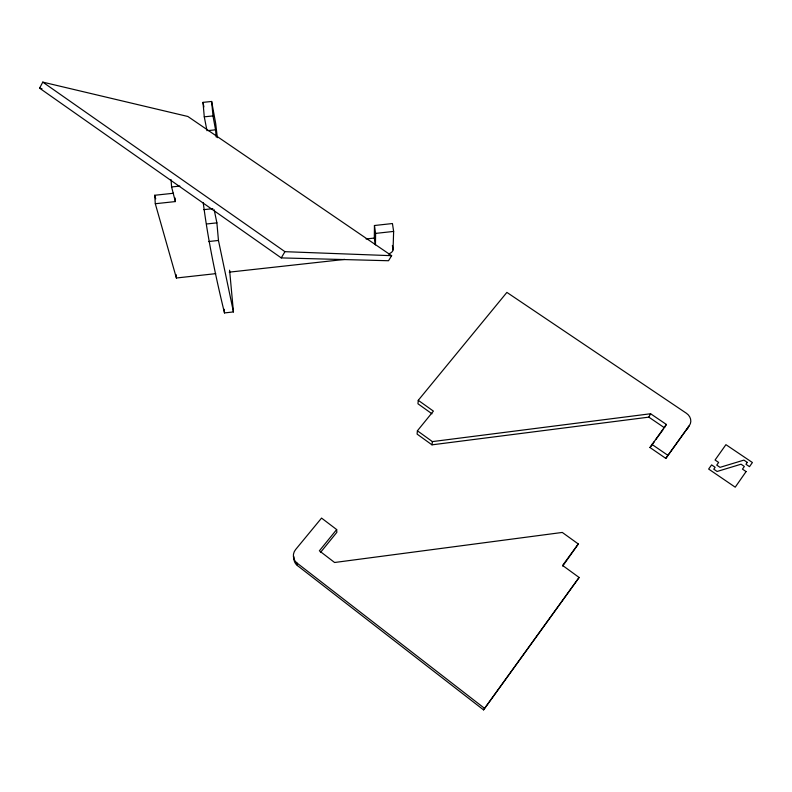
<?xml version="1.0" encoding="UTF-8"?>
<svg xmlns="http://www.w3.org/2000/svg" width="792" height="792" viewBox="0 0 792 792"><rect width="100%" height="100%" fill="white"/><g stroke="black" fill="none" stroke-linecap="round" stroke-linejoin="round"><path stroke-width="1.19" d="M375.289 244.738L374.329 238.065L374.448 225.512L392.436 223.542L393.634 231.422L393.04 249.866A8.861 4.168 -8.5 0 1 388.555 253.994M375.467 244.718L375.596 233.402L374.448 225.512M418.265 400.316L433.402 411.117L417.404 430.798L432.392 441.599L650.598 413.751L666.349 424.443L649.984 447.52L665.824 458.4L689.367 425.552A9.603 8.504 26.5 0 0 686.446 413.295L506.89 292.397L418.265 400.316L417.948 403.772L431.987 413.8M417.404 430.798L417.087 434.095L431.977 444.837L648.816 417.137L664.458 427.769L666.349 424.443M431.977 444.837L432.392 441.599M483.546 709.879L579.12 577.477L562.587 565.448L578.318 543.985L562.29 532.442L334.59 562.498L319.374 550.816L336.659 529.561L321.552 518.087L295.565 549.608A9.791 9.494 -19.6 0 0 296.941 562.993L297.406 565.557L483.546 709.879L579.12 577.477M578.318 543.985L562.726 566.052M39.6 88.179L42.778 82.121L187.862 116.483L391.624 255.687L388.525 260.736L281.249 257.905L39.6 88.179L42.006 88.724M648.816 417.137L650.598 413.751M281.249 257.905L284.942 251.678L391.624 255.687M665.824 458.4L689.367 425.552M649.984 447.52L654.331 441.599M655.776 439.619L663.013 429.749M320.433 552.529L336.857 532.313L336.659 529.561M203.237 202.732C208.019 239.818 215.582 276.477 224.492 312.929L233.452 311.919L229.591 270.201M173.537 193.248L154.727 195.268L155.301 203.732L176.388 278.002L215.731 273.646M229.254 272.151L344.827 259.39M206.979 223.938L216.889 222.859L218.463 240.461L233.452 311.919M208.494 241.55L218.463 240.461M375.596 233.402L393.634 231.422M366.092 238.966L374.329 238.065M171.052 179.626L171.597 186.962L179.834 186.08M155.301 203.732L175.349 201.574L175.072 197.95M203.821 209.652L212.8 208.672M208.217 130.591L215.553 129.819L216.216 137.016M206.989 130.72L204.277 116.83L203 102.366L211.652 101.465L215.711 123.671L217.335 137.679M204.277 116.83L212.979 115.919L215.553 129.819M651.796 444.292L667.745 455.232M42.778 82.121L284.942 251.678M296.941 562.993L484.348 708.206M154.727 195.268L155.727 198.841M171.597 186.962L175.349 201.574M214.177 209.751L216.889 222.859M203 102.366L203.89 106.969M392.377 245.451L393.04 249.866M211.652 101.465L212.979 115.919M224.156 309.246L224.492 312.929M176.141 274.646L176.388 278.002M297.406 565.557A9.732 9.445 -20 0 1 293.971 556.756M688.357 426.918A9.544 8.455 26.6 0 1 687.327 428.878M746.084 471.577L735.223 487.189L708.642 469.052L711.602 464.894L715.117 467.29L713.77 469.191L717.116 471.468L741.045 464.211L744.341 466.448L742.47 469.131L746.084 471.577M747.272 462.38L745.955 464.27L749.499 466.666L752.4 462.518L725.927 444.668L715.067 460.003L718.641 462.439L716.75 465.112L720.027 467.349L743.916 460.112L747.272 462.38"/></g></svg>
